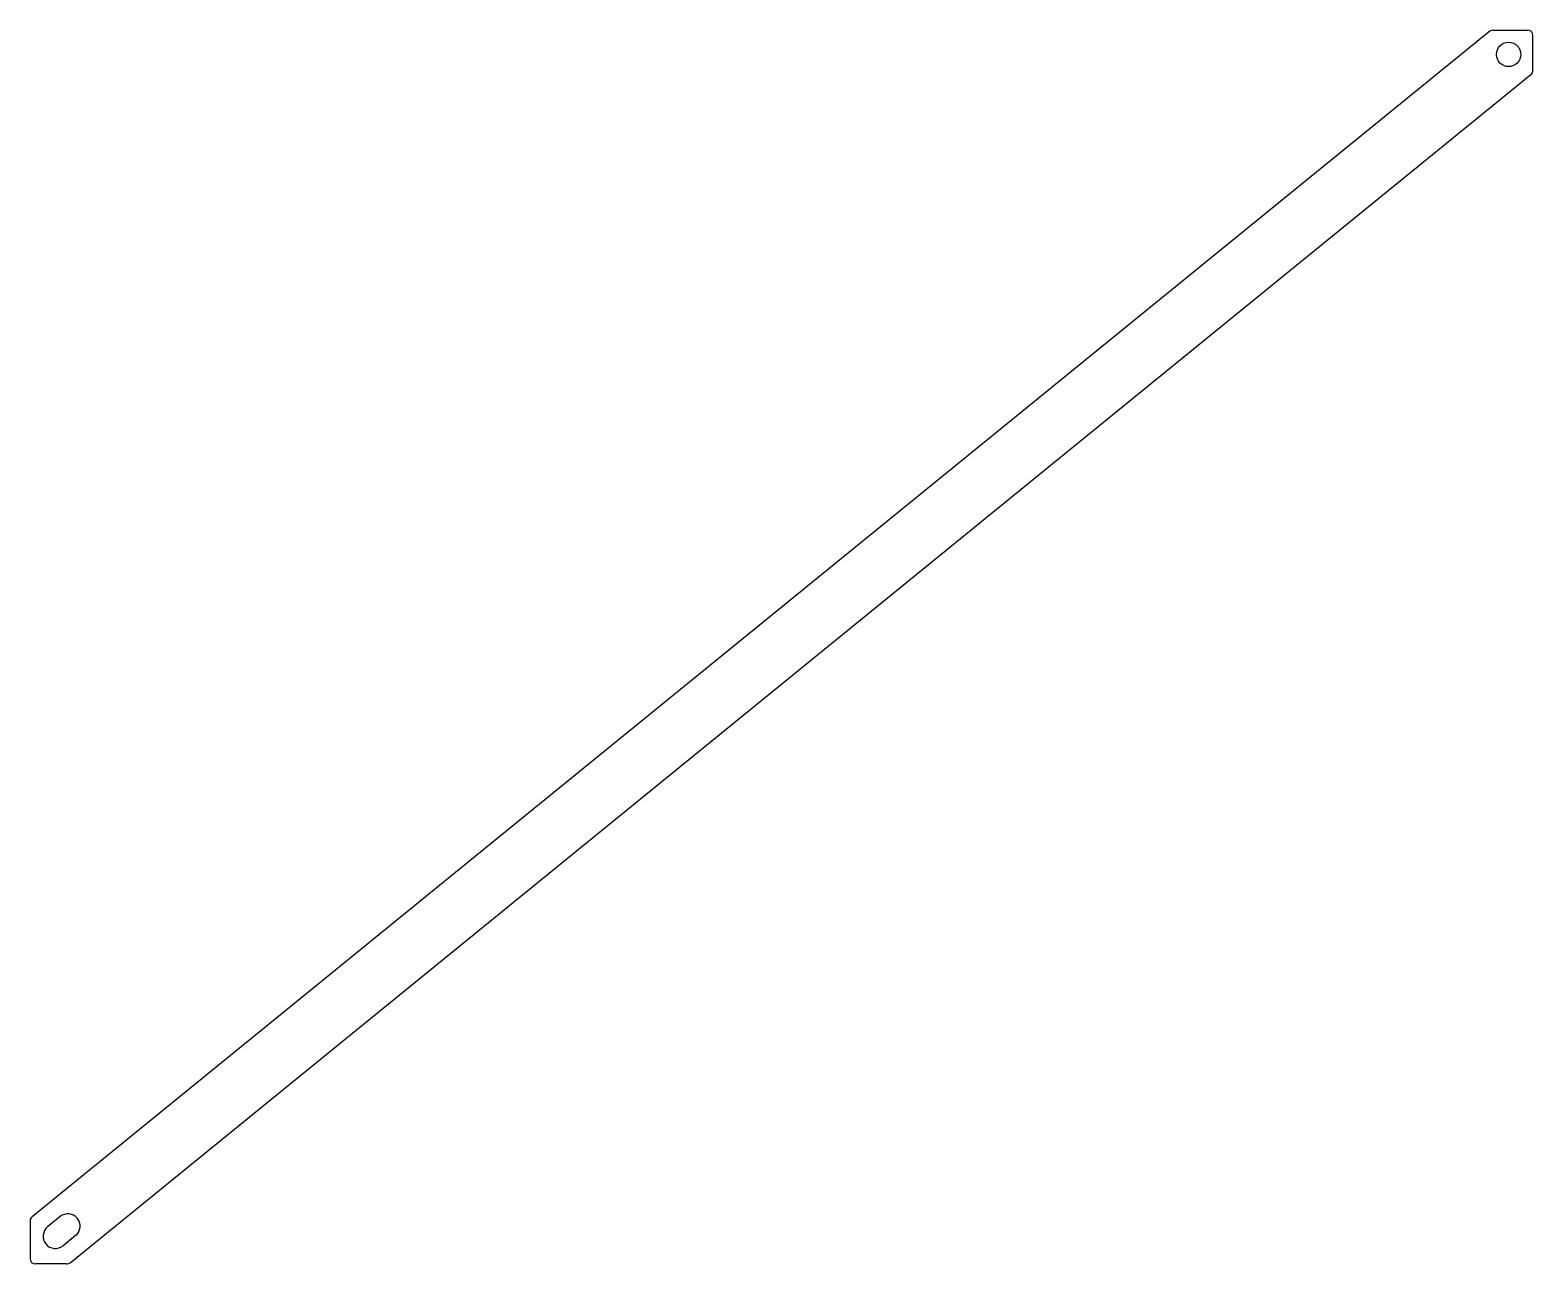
# Model space of a CAD drawing. Extents: x -575 to -19, y 163 to 619.
import ezdxf

# ---------------------------------------------------------------- set-up
doc = ezdxf.new("R2010")
doc.units = 0
doc.layers.add('Sketch', color=7, linetype='CONTINUOUS')

msp = doc.modelspace()

# ---------------------------------------------------------------- linework, layer by layer
at = {"layer": 'Sketch'}
for p, q in [((-34.9186, 618.552), (-573.934, 180.287)), ((-33.6569, 619), (-21, 619)), ((-19, 604.092), (-19, 617)), ((-559.903, 163.341), (-19.7383, 602.54)), ((-574.672, 178.735), (-574.672, 164.893)), ((-563.511, 180.384), (-568.167, 176.599)), ((-557.833, 173.401), (-562.489, 169.616)), ((-561.165, 162.893), (-572.672, 162.893))]:
    msp.add_line(p, q, dxfattribs=at)
msp.add_circle((-28, 610), 4.5, dxfattribs=at)
for centre, radius, start, end in [((-33.6569, 617), 2, 90, 129.114), ((-21, 617), 2, 0, 90), ((-21, 604.092), 2, -50.886, 0), ((-572.672, 178.735), 2, 129.114, -180), ((-560.672, 176.893), 4.5, -50.886, 129.114), ((-565.328, 173.107), 4.5, 129.114, -50.886), ((-572.672, 164.893), 2, 180, -90), ((-561.165, 164.893), 2, -90, -50.886)]:
    msp.add_arc(centre, radius, start, end, dxfattribs=at)

doc.saveas('drawing.dxf')
